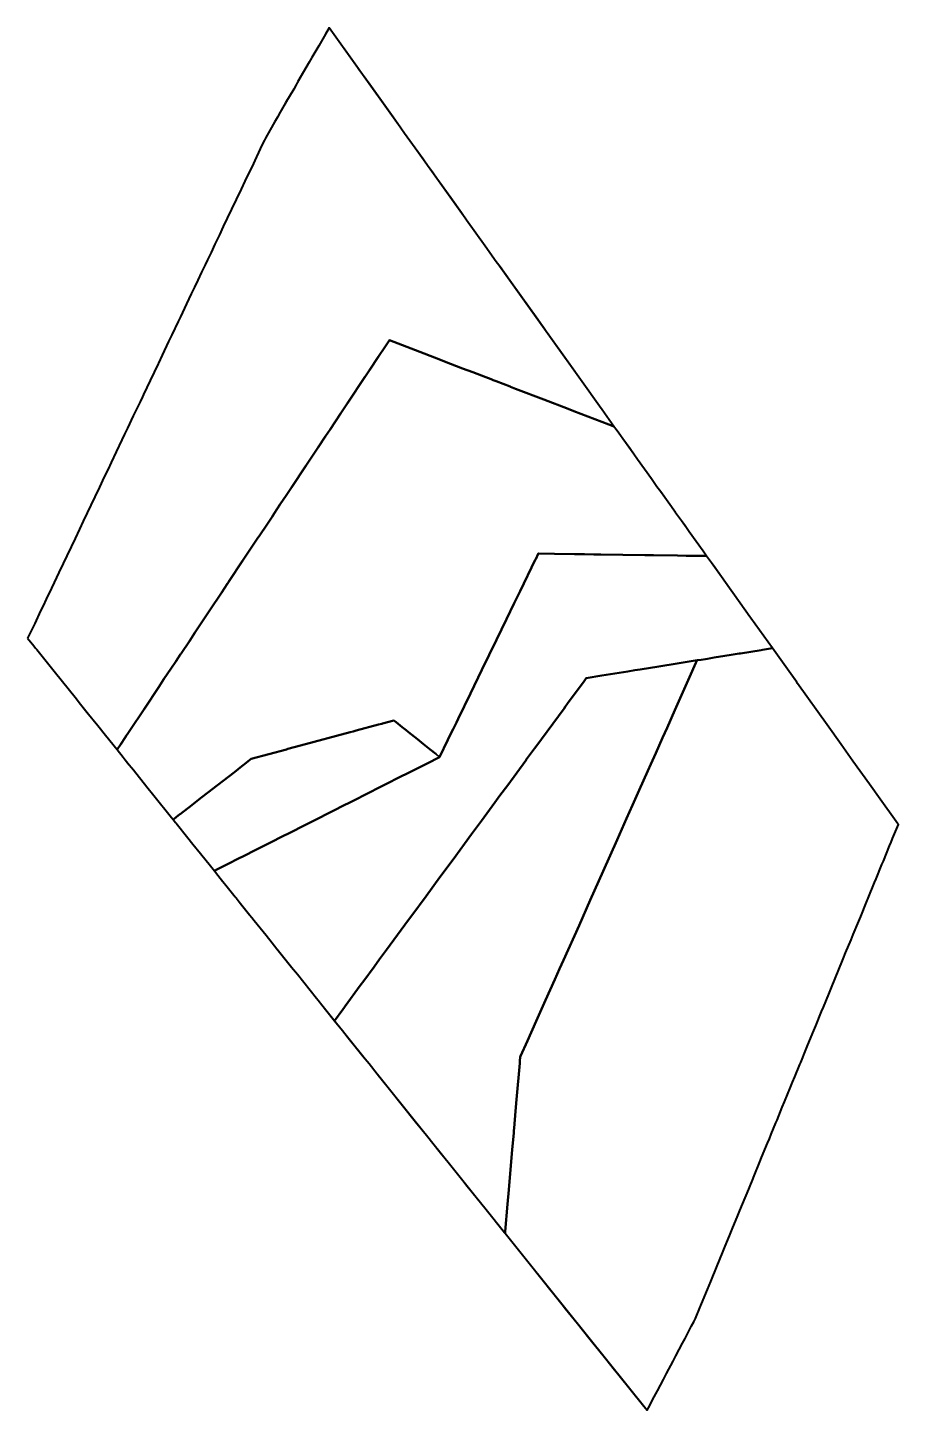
# Model space of a CAD drawing. Header units: metres. Extents: x 807796 to 807889, y 9157545 to 9157692.
import ezdxf

# ---------------------------------------------------------------- set-up
doc = ezdxf.new("R2010")
doc.units = ezdxf.units.M
doc.header["$MEASUREMENT"] = 0
doc.layers.add('2828-21235', color=1, linetype='Continuous')

msp = doc.modelspace()

# ---------------------------------------------------------------- linework, layer by layer
at = {"layer": '2828-21235', "color": 4, "lineweight": 40, "true_color": 0x00ffff}
for points in [[(807796.34, 9157626.93), (807797.01, 9157626.09), (807797.19, 9157625.87), (807797.31, 9157625.72), (807799.16, 9157623.41), (807801.55, 9157620.44), (807801.85, 9157620.05), (807802.67, 9157619.04), (807803.81, 9157617.61), (807804.64, 9157616.58), (807805.88, 9157615.03), (807806.27, 9157615.62), (807806.75, 9157616.33), (807806.85, 9157616.49), (807807.02, 9157616.74), (807807.24, 9157617.07), (807807.46, 9157617.4), (807808.54, 9157619.02), (807808.76, 9157619.36), (807810.37, 9157621.78), (807810.48, 9157621.94), (807810.92, 9157622.6), (807811.62, 9157623.66), (807812.13, 9157624.42), (807812.66, 9157625.22), (807812.7, 9157625.28), (807813.59, 9157626.61), (807814.22, 9157627.57), (807814.91, 9157628.61), (807815.41, 9157629.36), (807815.77, 9157629.9), (807817.01, 9157631.75), (807817.67, 9157632.75), (807817.7, 9157632.79), (807817.78, 9157632.91), (807817.81, 9157632.96), (807819.27, 9157635.16), (807820.13, 9157636.45), (807820.84, 9157637.51), (807821.1, 9157637.9), (807821.84, 9157639.02), (807822.42, 9157639.88), (807822.64, 9157640.22), (807823.29, 9157641.2), (807823.92, 9157642.14), (807824.49, 9157643), (807826.01, 9157645.29), (807827.3, 9157647.22), (807828.13, 9157648.48), (807828.6, 9157649.17), (807829.76, 9157650.92), (807830.47, 9157651.99), (807832.36, 9157654.82), (807832.39, 9157654.88), (807832.81, 9157655.5), (807833.78, 9157656.96), (807834.45, 9157657.97), (807834.93, 9157658.7), (807838.19, 9157657.45), (807839.75, 9157656.85), (807839.75, 9157656.85), (807841.46, 9157656.19), (807842.73, 9157655.7), (807843.85, 9157655.28), (807845.23, 9157654.75), (807845.8, 9157654.53), (807846, 9157654.45), (807846.31, 9157654.33), (807847.8, 9157653.76), (807847.86, 9157653.74), (807848.39, 9157653.53), (807851.41, 9157652.38), (807853.99, 9157651.39), (807854.6, 9157651.15), (807858.33, 9157649.72), (807858.89, 9157649.5), (807857.63, 9157651.27), (807857.35, 9157651.66), (807853.83, 9157656.6), (807851.95, 9157659.23), (807851.65, 9157659.64), (807851.36, 9157660.05), (807851.07, 9157660.46), (807850.75, 9157660.9), (807847.96, 9157664.81), (807846.74, 9157666.52), (807846.34, 9157667.07), (807845.15, 9157668.74), (807843.17, 9157671.52), (807842.62, 9157672.28), (807841.65, 9157673.64), (807840.55, 9157675.18), (807840, 9157675.96), (807839.6, 9157676.51), (807839, 9157677.35), (807838.69, 9157677.79), (807838.52, 9157678.03), (807836.56, 9157680.77), (807836.15, 9157681.34), (807835.34, 9157682.48), (807834.79, 9157683.25), (807834.61, 9157683.5), (807834.26, 9157683.99), (807832.84, 9157685.98), (807832.46, 9157686.51), (807831.79, 9157687.45), (807831.71, 9157687.55), (807831.66, 9157687.62), (807831.46, 9157687.91), (807828.51, 9157692.04), (807828.1, 9157691.35), (807827.39, 9157690.12), (807826.66, 9157688.85), (807826.38, 9157688.37), (807825.18, 9157686.29), (807824.99, 9157685.96), (807824.73, 9157685.5), (807823.86, 9157684.01), (807823.29, 9157683.02), (807823, 9157682.51), (807822.68, 9157681.96), (807821.89, 9157680.58), (807821.7, 9157680.26), (807821.59, 9157680.03), (807821.37, 9157679.57), (807820.75, 9157678.26), (807820.24, 9157677.18), (807820.04, 9157676.77), (807819.52, 9157675.68), (807819.11, 9157674.82), (807818.59, 9157673.72), (807818.09, 9157672.67), (807817.64, 9157671.72), (807817.21, 9157670.82), (807816.8, 9157669.96), (807816.32, 9157668.95), (807815.9, 9157668.06), (807815.54, 9157667.29), (807815.27, 9157666.75), (807814.9, 9157665.96), (807814.5, 9157665.12), (807814.14, 9157664.37), (807813.8, 9157663.66), (807813.29, 9157662.58), (807812.63, 9157661.18), (807812.4, 9157660.7), (807811.72, 9157659.26), (807811.38, 9157658.55), (807810.69, 9157657.11), (807810.29, 9157656.27), (807810.25, 9157656.18), (807809.4, 9157654.4), (807808.7, 9157652.92), (807808.58, 9157652.67), (807808.33, 9157652.14), (807807.61, 9157650.63), (807806.99, 9157649.33), (807806.68, 9157648.68), (807806.39, 9157648.06), (807805.79, 9157646.8), (807805.25, 9157645.66), (807804.92, 9157644.96), (807804.51, 9157644.12), (807804, 9157643.04), (807803.5, 9157642), (807803.08, 9157641.11), (807802.7, 9157640.3), (807802.27, 9157639.39), (807801.86, 9157638.54), (807801.4, 9157637.56), (807800.97, 9157636.66), (807800.51, 9157635.7), (807800.12, 9157634.87), (807799.66, 9157633.92), (807799.16, 9157632.85), (807798.87, 9157632.26), (807798.31, 9157631.08), (807797.98, 9157630.37), (807797.71, 9157629.82), (807797.09, 9157628.5)], [(807811.86, 9157607.57), (807812.11, 9157607.27), (807812.18, 9157607.18), (807813.43, 9157605.62), (807813.97, 9157604.95), (807814.78, 9157603.94), (807815.83, 9157602.63), (807816.26, 9157602.09), (807816.6, 9157602.26), (807816.94, 9157602.44), (807817.58, 9157602.76), (807818.98, 9157603.47), (807819.24, 9157603.6), (807819.37, 9157603.67), (807820.02, 9157603.99), (807820.05, 9157604.01), (807822.04, 9157605.01), (807822.6, 9157605.3), (807823.22, 9157605.61), (807824.59, 9157606.31), (807825.64, 9157606.83), (807826.61, 9157607.32), (807827.06, 9157607.55), (807830.33, 9157609.2), (807830.43, 9157609.26), (807830.56, 9157609.32), (807833.08, 9157610.59), (807833.5, 9157610.81), (807834.4, 9157611.26), (807836.23, 9157612.19), (807836.77, 9157612.46), (807838.95, 9157613.56), (807840.29, 9157614.24), (807839.88, 9157614.57), (807839.28, 9157615.05), (807838.57, 9157615.61), (807837.92, 9157616.13), (807836.97, 9157616.89), (807836.72, 9157617.1), (807836.3, 9157617.43), (807835.64, 9157617.96), (807835.41, 9157618.14), (807834.19, 9157617.81), (807834.13, 9157617.79), (807833.78, 9157617.7), (807831.4, 9157617.06), (807831.08, 9157616.97), (807830.73, 9157616.88), (807825.45, 9157615.46), (807824.11, 9157615.1), (807823.97, 9157615.06), (807820.19, 9157614.04), (807819.34, 9157613.38), (807819.19, 9157613.27), (807818.39, 9157612.64), (807817.18, 9157611.71), (807814.93, 9157609.95), (807814.26, 9157609.43), (807813.84, 9157609.11), (807812.6, 9157608.14), (807812.58, 9157608.13), (807812.17, 9157607.81), (807811.97, 9157607.66)]]:
    msp.add_lwpolyline(points, close=True, dxfattribs=at)
at = {"layer": '2828-21235', "color": 3, "lineweight": -3, "true_color": 0x00ff00}
msp.add_lwpolyline([(807862.42, 9157544.55), (807862.85, 9157545.35), (807862.85, 9157545.35), (807864.45, 9157548.39), (807867.6, 9157554.36), (807875.4, 9157573.36), (807876.93, 9157577.08), (807888.88, 9157606.18), (807889.23, 9157607.04), (807828.51, 9157692.04), (807826.72, 9157688.95), (807821.7, 9157680.26), (807798.95, 9157632.43), (807797.03, 9157628.39), (807796.34, 9157626.93), (807862.42, 9157544.55)], dxfattribs=at)
at = {"layer": '2828-21235', "color": 5, "lineweight": 40, "true_color": 0x0000ff}
msp.add_lwpolyline([(807805.88, 9157615.03), (807806.54, 9157614.21), (807806.97, 9157613.67), (807807.62, 9157612.87), (807809.07, 9157611.06), (807809.8, 9157610.14), (807811.69, 9157607.79), (807811.86, 9157607.57), (807811.97, 9157607.66), (807812.17, 9157607.81), (807812.58, 9157608.13), (807812.6, 9157608.14), (807813.84, 9157609.11), (807814.26, 9157609.43), (807814.93, 9157609.95), (807817.18, 9157611.71), (807818.39, 9157612.64), (807819.19, 9157613.27), (807819.34, 9157613.38), (807820.19, 9157614.04), (807823.97, 9157615.06), (807824.11, 9157615.1), (807825.45, 9157615.46), (807830.73, 9157616.88), (807831.08, 9157616.97), (807831.4, 9157617.06), (807833.78, 9157617.7), (807834.13, 9157617.79), (807834.19, 9157617.81), (807835.41, 9157618.14), (807835.64, 9157617.96), (807836.3, 9157617.43), (807836.72, 9157617.1), (807836.97, 9157616.89), (807837.92, 9157616.13), (807838.57, 9157615.61), (807839.28, 9157615.05), (807839.88, 9157614.57), (807840.29, 9157614.24), (807841.18, 9157616.07), (807841.43, 9157616.59), (807841.73, 9157617.21), (807842.08, 9157617.93), (807842.28, 9157618.33), (807843.57, 9157621), (807844.81, 9157623.54), (807846.36, 9157626.74), (807847.43, 9157628.95), (807848.25, 9157630.64), (807848.88, 9157631.93), (807850.49, 9157635.27), (807850.54, 9157635.35), (807850.81, 9157635.92), (807850.82, 9157635.94), (807850.84, 9157635.94), (807852.55, 9157635.92), (807854.68, 9157635.89), (807855.76, 9157635.87), (807856.73, 9157635.86), (807857.49, 9157635.85), (807862.17, 9157635.78), (807862.73, 9157635.77), (807863.12, 9157635.76), (807865.66, 9157635.73), (807866.59, 9157635.71), (807867.21, 9157635.7), (807868.17, 9157635.69), (807868.53, 9157635.69), (807868.77, 9157635.68), (807868.4, 9157636.2), (807866.93, 9157638.26), (807866.48, 9157638.89), (807866.09, 9157639.43), (807865.47, 9157640.3), (807865.46, 9157640.32), (807863.88, 9157642.52), (807863.48, 9157643.08), (807862.89, 9157643.9), (807862.15, 9157644.95), (807861.41, 9157645.99), (807860.61, 9157647.11), (807859.84, 9157648.18), (807859.33, 9157648.89), (807859.1, 9157649.21), (807858.89, 9157649.5), (807858.33, 9157649.72), (807854.6, 9157651.15), (807853.99, 9157651.39), (807851.41, 9157652.38), (807848.39, 9157653.53), (807847.86, 9157653.74), (807847.8, 9157653.76), (807846.31, 9157654.33), (807846, 9157654.45), (807845.8, 9157654.53), (807845.23, 9157654.75), (807843.85, 9157655.28), (807842.73, 9157655.7), (807841.46, 9157656.19), (807839.75, 9157656.85), (807839.75, 9157656.85), (807838.19, 9157657.45), (807834.93, 9157658.7), (807834.45, 9157657.97), (807833.78, 9157656.96), (807832.81, 9157655.5), (807832.39, 9157654.88), (807832.36, 9157654.82), (807830.47, 9157651.99), (807829.76, 9157650.92), (807828.6, 9157649.17), (807828.13, 9157648.48), (807827.3, 9157647.22), (807826.01, 9157645.29), (807824.49, 9157643), (807823.92, 9157642.14), (807823.29, 9157641.2), (807822.64, 9157640.22), (807822.42, 9157639.88), (807821.84, 9157639.02), (807821.1, 9157637.9), (807820.84, 9157637.51), (807820.13, 9157636.45), (807819.27, 9157635.16), (807817.81, 9157632.96), (807817.78, 9157632.91), (807817.7, 9157632.79), (807817.67, 9157632.75), (807817.01, 9157631.75), (807815.77, 9157629.9), (807815.41, 9157629.36), (807814.91, 9157628.61), (807814.22, 9157627.57), (807813.59, 9157626.61), (807812.7, 9157625.28), (807812.66, 9157625.22), (807812.13, 9157624.42), (807811.62, 9157623.66), (807810.92, 9157622.6), (807810.48, 9157621.94), (807810.37, 9157621.78), (807808.76, 9157619.36), (807808.54, 9157619.02), (807807.46, 9157617.4), (807807.24, 9157617.07), (807807.02, 9157616.74), (807806.85, 9157616.49), (807806.75, 9157616.33), (807806.27, 9157615.62)], close=True, dxfattribs=at)
at = {"layer": '2828-21235', "color": 40, "lineweight": 40, "true_color": 0xffbb00}
for points in [[(807816.26, 9157602.09), (807816.63, 9157601.64), (807817.14, 9157601), (807817.47, 9157600.58), (807818.48, 9157599.33), (807818.57, 9157599.21), (807819.02, 9157598.65), (807820.01, 9157597.41), (807820.24, 9157597.13), (807820.52, 9157596.79), (807821.77, 9157595.23), (807822.41, 9157594.43), (807822.92, 9157593.79), (807824.48, 9157591.84), (807825.11, 9157591.06), (807827.15, 9157588.52), (807827.32, 9157588.31), (807828.12, 9157587.31), (807829.08, 9157586.11), (807829.96, 9157587.31), (807830.14, 9157587.56), (807830.23, 9157587.68), (807831.83, 9157589.86), (807832.22, 9157590.38), (807833.3, 9157591.85), (807833.89, 9157592.66), (807834.64, 9157593.68), (807836.98, 9157596.87), (807837.32, 9157597.33), (807838.84, 9157599.4), (807840.33, 9157601.42), (807841.72, 9157603.32), (807843.7, 9157606.01), (807844.76, 9157607.45), (807846.19, 9157609.4), (807846.73, 9157610.13), (807847.55, 9157611.25), (807849.47, 9157613.86), (807849.57, 9157614), (807849.68, 9157614.15), (807850.41, 9157615.14), (807850.54, 9157615.32), (807853.56, 9157619.42), (807853.67, 9157619.58), (807853.95, 9157619.96), (807855.71, 9157622.35), (807855.94, 9157622.67), (807857.59, 9157622.93), (807860.36, 9157623.37), (807861.12, 9157623.5), (807861.67, 9157623.58), (807863.68, 9157623.9), (807865.65, 9157624.22), (807867.77, 9157624.56), (807868.18, 9157624.62), (807868.64, 9157624.69), (807868.87, 9157624.73), (807869.58, 9157624.84), (807870.73, 9157625.03), (807871.38, 9157625.13), (807872.26, 9157625.27), (807872.39, 9157625.29), (807874.6, 9157625.65), (807874.73, 9157625.67), (807875.8, 9157625.84), (807873.5, 9157629.06), (807873.4, 9157629.2), (807871.75, 9157631.51), (807871.39, 9157632.01), (807871.22, 9157632.24), (807869.5, 9157634.66), (807868.77, 9157635.68), (807868.53, 9157635.69), (807868.17, 9157635.69), (807867.21, 9157635.7), (807866.59, 9157635.71), (807865.66, 9157635.73), (807863.12, 9157635.76), (807862.73, 9157635.77), (807862.17, 9157635.78), (807857.49, 9157635.85), (807856.73, 9157635.86), (807855.76, 9157635.87), (807854.68, 9157635.89), (807852.55, 9157635.92), (807850.84, 9157635.94), (807850.82, 9157635.94), (807850.81, 9157635.92), (807850.54, 9157635.35), (807850.49, 9157635.27), (807848.88, 9157631.93), (807848.25, 9157630.64), (807847.43, 9157628.95), (807846.36, 9157626.74), (807844.81, 9157623.54), (807843.57, 9157621), (807842.28, 9157618.33), (807842.08, 9157617.93), (807841.73, 9157617.21), (807841.43, 9157616.59), (807841.18, 9157616.07), (807840.29, 9157614.24), (807838.95, 9157613.56), (807836.77, 9157612.46), (807836.23, 9157612.19), (807834.4, 9157611.26), (807833.5, 9157610.81), (807833.08, 9157610.59), (807830.56, 9157609.32), (807830.43, 9157609.26), (807830.33, 9157609.2), (807827.06, 9157607.55), (807826.61, 9157607.32), (807825.64, 9157606.83), (807824.59, 9157606.31), (807823.22, 9157605.61), (807822.6, 9157605.3), (807822.04, 9157605.01), (807820.05, 9157604.01), (807820.02, 9157603.99), (807819.37, 9157603.67), (807819.24, 9157603.6), (807818.98, 9157603.47), (807817.58, 9157602.76), (807816.94, 9157602.44), (807816.6, 9157602.26)], [(807829.08, 9157586.11), (807829.92, 9157585.07), (807830.53, 9157584.3), (807831.57, 9157583.01), (807832.14, 9157582.29), (807832.76, 9157581.53), (807833.64, 9157580.43), (807833.88, 9157580.13), (807834.05, 9157579.92), (807834.94, 9157578.8), (807837.73, 9157575.33), (807838.88, 9157573.89), (807840.39, 9157572.02), (807841.2, 9157571.01), (807842.77, 9157569.05), (807843.24, 9157568.46), (807843.73, 9157567.85), (807845.25, 9157565.96), (807847.21, 9157563.51), (807847.25, 9157563.46), (807847.27, 9157563.44), (807847.28, 9157563.51), (807847.28, 9157563.55), (807847.28, 9157563.62), (807847.54, 9157566.55), (807847.67, 9157568.07), (807848.04, 9157572.38), (807848.19, 9157574.12), (807848.22, 9157574.41), (807848.24, 9157574.64), (807848.4, 9157576.45), (807848.5, 9157577.7), (807848.84, 9157581.58), (807848.86, 9157581.84), (807848.9, 9157582.24), (807848.93, 9157582.32), (807849.66, 9157583.95), (807850.6, 9157586.05), (807851.6, 9157588.3), (807852.58, 9157590.5), (807853.09, 9157591.65), (807853.5, 9157592.57), (807855.16, 9157596.28), (807856.36, 9157598.98), (807857.73, 9157602.06), (807859.22, 9157605.39), (807860.24, 9157607.67), (807860.88, 9157609.12), (807861.59, 9157610.71), (807862.51, 9157612.76), (807862.83, 9157613.48), (807863.35, 9157614.66), (807864.08, 9157616.28), (807864.56, 9157617.37), (807865.39, 9157619.23), (807866.96, 9157622.76), (807867.64, 9157624.28), (807867.77, 9157624.56), (807865.65, 9157624.22), (807863.68, 9157623.9), (807861.67, 9157623.58), (807861.12, 9157623.5), (807860.36, 9157623.37), (807857.59, 9157622.93), (807855.94, 9157622.67), (807855.71, 9157622.35), (807853.95, 9157619.96), (807853.67, 9157619.58), (807853.56, 9157619.42), (807850.54, 9157615.32), (807850.41, 9157615.14), (807849.68, 9157614.15), (807849.57, 9157614), (807849.47, 9157613.86), (807847.55, 9157611.25), (807846.73, 9157610.13), (807846.19, 9157609.4), (807844.76, 9157607.45), (807843.7, 9157606.01), (807841.72, 9157603.32), (807840.33, 9157601.42), (807838.84, 9157599.4), (807837.32, 9157597.33), (807836.98, 9157596.87), (807834.64, 9157593.68), (807833.89, 9157592.66), (807833.3, 9157591.85), (807832.22, 9157590.38), (807831.83, 9157589.86), (807830.23, 9157587.68), (807830.14, 9157587.56), (807829.96, 9157587.31)]]:
    msp.add_lwpolyline(points, close=True, dxfattribs=at)
at = {"layer": '2828-21235', "color": 3, "lineweight": 40, "true_color": 0x00ff00}
msp.add_lwpolyline([(807847.28, 9157563.51), (807847.27, 9157563.44), (807849.4, 9157560.78), (807851.67, 9157557.96), (807851.9, 9157557.67), (807852.51, 9157556.91), (807853.36, 9157555.84), (807853.73, 9157555.38), (807854.99, 9157553.81), (807856.22, 9157552.28), (807856.65, 9157551.75), (807857.29, 9157550.95), (807858.01, 9157550.04), (807858.82, 9157549.03), (807859.13, 9157548.66), (807859.3, 9157548.44), (807860.9, 9157546.44), (807861.93, 9157545.17), (807862.42, 9157544.55), (807862.57, 9157544.82), (807863.18, 9157545.98), (807863.52, 9157546.62), (807864.16, 9157547.83), (807864.49, 9157548.47), (807865.19, 9157549.8), (807865.49, 9157550.36), (807866.2, 9157551.7), (807866.47, 9157552.21), (807867.17, 9157553.55), (807867.4, 9157553.99), (807867.6, 9157554.36), (807868.06, 9157555.49), (807868.24, 9157555.92), (807868.86, 9157557.43), (807869.04, 9157557.86), (807869.22, 9157558.3), (807869.9, 9157559.96), (807870.47, 9157561.36), (807870.69, 9157561.88), (807871.29, 9157563.35), (807871.51, 9157563.88), (807872.1, 9157565.32), (807872.32, 9157565.85), (807872.88, 9157567.22), (807873.09, 9157567.72), (807873.66, 9157569.11), (807873.84, 9157569.56), (807874.45, 9157571.05), (807874.64, 9157571.51), (807875.27, 9157573.04), (807875.47, 9157573.52), (807875.67, 9157574.01), (807876.16, 9157575.22), (807876.29, 9157575.52), (807876.85, 9157576.88), (807877.08, 9157577.46), (807877.73, 9157579.02), (807877.94, 9157579.54), (807878.18, 9157580.13), (807878.72, 9157581.45), (807878.81, 9157581.65), (807879.35, 9157582.99), (807879.58, 9157583.54), (807880.2, 9157585.06), (807880.42, 9157585.57), (807881.04, 9157587.08), (807881.23, 9157587.56), (807881.8, 9157588.95), (807882.02, 9157589.47), (807882.57, 9157590.81), (807882.81, 9157591.4), (807883.35, 9157592.73), (807883.6, 9157593.34), (807884.19, 9157594.75), (807884.41, 9157595.3), (807885, 9157596.74), (807885.21, 9157597.24), (807885.83, 9157598.76), (807886.01, 9157599.2), (807886.68, 9157600.84), (807886.85, 9157601.24), (807887.48, 9157602.77), (807887.63, 9157603.13), (807888.3, 9157604.77), (807888.46, 9157605.17), (807888.62, 9157605.54), (807889.23, 9157607.04), (807889.18, 9157607.1), (807887.11, 9157610.01), (807886.51, 9157610.85), (807886.16, 9157611.33), (807884.39, 9157613.81), (807883.12, 9157615.59), (807881.64, 9157617.66), (807881.63, 9157617.67), (807878.48, 9157622.09), (807878.43, 9157622.15), (807878.39, 9157622.21), (807877.21, 9157623.86), (807875.98, 9157625.59), (807875.8, 9157625.84), (807874.73, 9157625.67), (807874.6, 9157625.65), (807872.39, 9157625.29), (807872.26, 9157625.27), (807871.38, 9157625.13), (807870.73, 9157625.03), (807869.58, 9157624.84), (807868.87, 9157624.73), (807868.64, 9157624.69), (807868.18, 9157624.62), (807867.77, 9157624.56), (807867.64, 9157624.28), (807866.96, 9157622.76), (807865.39, 9157619.23), (807864.56, 9157617.37), (807864.08, 9157616.28), (807863.35, 9157614.66), (807862.83, 9157613.48), (807862.51, 9157612.76), (807861.59, 9157610.71), (807860.88, 9157609.12), (807860.24, 9157607.67), (807859.22, 9157605.39), (807857.73, 9157602.06), (807856.36, 9157598.98), (807855.16, 9157596.28), (807853.5, 9157592.57), (807853.09, 9157591.65), (807852.58, 9157590.5), (807851.6, 9157588.3), (807850.6, 9157586.05), (807849.66, 9157583.95), (807848.93, 9157582.32), (807848.9, 9157582.24), (807848.86, 9157581.84), (807848.84, 9157581.58), (807848.5, 9157577.7), (807848.4, 9157576.45), (807848.24, 9157574.64), (807848.22, 9157574.41), (807848.19, 9157574.12), (807848.04, 9157572.38), (807847.67, 9157568.07), (807847.54, 9157566.55), (807847.28, 9157563.62), (807847.28, 9157563.55)], close=True, dxfattribs=at)

doc.saveas('drawing.dxf')
